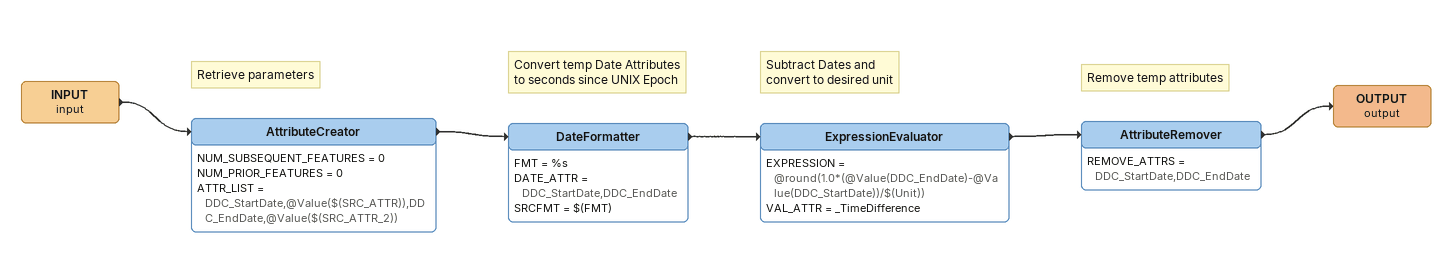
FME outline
INPUT (input)
    -> AttributeCreator
Note: Retrieve parameters
AttributeCreator
    NUM_SUBSEQUENT_FEATURES = 0
    NUM_PRIOR_FEATURES = 0
    ATTR_LIST = DDC_StartDate,@Value($(SRC_ATTR)),DDC_EndDate,@Value($(SRC_ATTR_2))
    -> DateFormatter
Note: Convert temp Date Attributes / to seconds since UNIX Epoch
DateFormatter
    FMT = %s
    DATE_ATTR = DDC_StartDate,DDC_EndDate
    SRCFMT = $(FMT)
    -> ExpressionEvaluator
Note: Subtract Dates and / convert to desired unit
ExpressionEvaluator
    EXPRESSION = @round(1.0*(@Value(DDC_EndDate)-@Value(DDC_StartDate))/$(Unit))
    VAL_ATTR = _TimeDifference
    -> AttributeRemover
Note: Remove temp attributes
AttributeRemover
    REMOVE_ATTRS = DDC_StartDate,DDC_EndDate
    -> OUTPUT (output)
OUTPUT (output)
